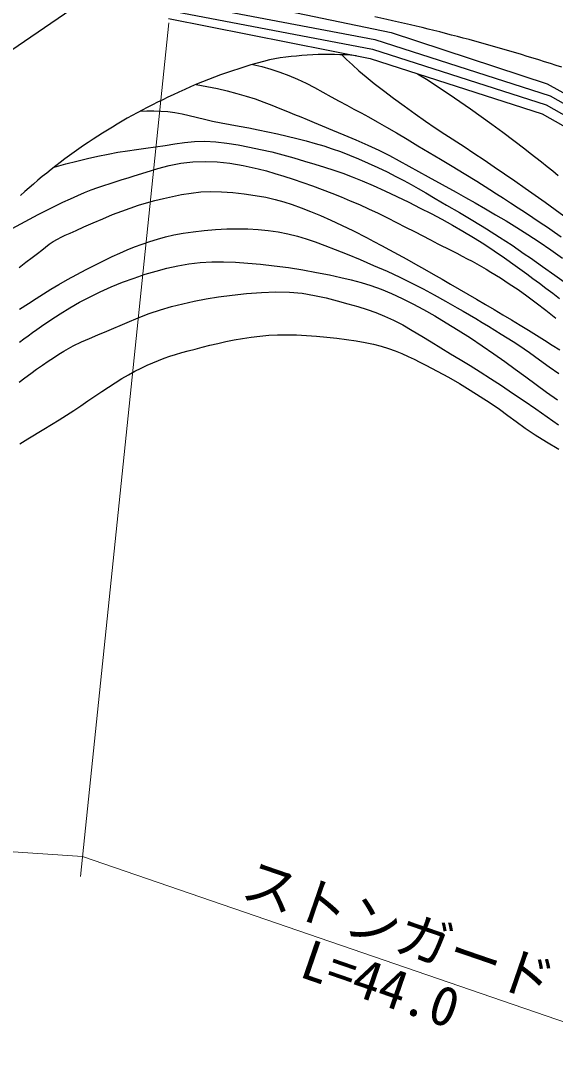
# Model space of a CAD drawing. Units: millimetres, scale not verified. Extents: x 40000 to 680000, y 20000 to 380000.
# Drawn here: x 322041 to 346765, y 265472 to 313124 of the extents above; entities that cross this region are included whole.
import ezdxf
from ezdxf.enums import TextEntityAlignment as Align

# ---------------------------------------------------------------- set-up
doc = ezdxf.new("R2010")
doc.units = ezdxf.units.MM
doc.header["$LTSCALE"] = 1000
doc.linetypes.add('CHAIN', pattern=[18.5, 12, -1.5, 3.5, -1.5])
for name, color, linetype, lineweight in [('M-BGD', 7, 'Continuous', 25), ('M-BMK', 2, 'CHAIN', 13), ('M-STR-HTXT', 7, 'Continuous', 13)]:
    doc.layers.add(name, color=color, linetype=linetype, lineweight=lineweight)
doc.styles.add('ＭＳ ゴシック', font='')
doc.styles.get('ＭＳ ゴシック').set_extended_font_data('MS Gothic')

msp = doc.modelspace()

# ---------------------------------------------------------------- linework, layer by layer
at = {"layer": 'M-BGD'}
msp.add_line((322372, 312285), (322372, 312284), dxfattribs=at)
for points in [[(328864, 314727), (339177, 312581), (346383, 310195), (359413, 303013), (366104, 298194), (369644, 295020)], [(283885, 302982), (283557, 301344), (283838, 299332), (287459, 299138), (296247, 299716), (304128, 301066), (309981, 303817), (325291, 314280)], [(328797, 314073), (338423, 312246), (346517, 309650), (359454, 302339), (365841, 297660), (368859, 295040)], [(328841, 313606), (338312, 311809), (346336, 309235), (359210, 301960), (365560, 297308), (368584, 294683)], [(328871, 313224), (338201, 311372), (346155, 308821), (358965, 301582), (365279, 296956), (368309, 294326)], [(336897, 311544), (337114, 311321), (337378, 311073), (337682, 310805), (338022, 310519), (338393, 310220), (338812, 309895), (339281, 309543), (339776, 309179), (340275, 308821), (340753, 308483), (341208, 308172), (341654, 307876), (342544, 307298), (342999, 306996), (343466, 306683), (343939, 306365), (344416, 306042), (344894, 305715), (345370, 305385), (345836, 305055), (346295, 304725), (346757, 304389), (347730, 303680)], [(332770, 311101), (333193, 310996), (333612, 310873), (334026, 310734), (334435, 310581), (334838, 310416), (335237, 310233), (335630, 310029), (336018, 309816), (336399, 309602), (336772, 309397), (337123, 309211), (337452, 309037), (337781, 308861), (338130, 308670), (338519, 308451), (338953, 308202), (339417, 307929), (339907, 307640), (340413, 307337), (341458, 306712), (341998, 306388), (342554, 306052), (343130, 305698), (343728, 305322), (344040, 305122), (344364, 304913), (344697, 304698), (345037, 304477), (345379, 304252), (345722, 304025), (346061, 303798), (346395, 303571), (346721, 303347), (347034, 303128)], [(340396, 310668), (340878, 310364), (341363, 310049), (341851, 309725), (342342, 309392), (342836, 309049), (343332, 308696), (343832, 308334), (344334, 307962), (344839, 307582), (345347, 307193), (345602, 306995), (345860, 306795), (346119, 306592), (346380, 306387), (346640, 306180), (346900, 305971)], [(330163, 310174), (330658, 310083), (331136, 309983), (331597, 309874), (332043, 309757), (332473, 309634), (332885, 309501), (333281, 309357), (333662, 309208), (334029, 309059), (334386, 308917), (334710, 308790), (335001, 308673), (335290, 308555), (335609, 308422), (335990, 308262), (336455, 308067), (336982, 307847), (337539, 307612), (338093, 307369), (338610, 307129), (339088, 306889), (339547, 306644), (339993, 306395), (340435, 306147), (340877, 305902), (342173, 305195), (342609, 304952), (343061, 304696), (343527, 304427), (344003, 304152), (344490, 303865), (344986, 303562), (345493, 303240), (346015, 302893), (346550, 302524), (347095, 302140)], [(327568, 308939), (327882, 308957), (328198, 308959), (328518, 308944), (328843, 308917), (329174, 308876), (329507, 308819), (329841, 308743), (330537, 308566), (330911, 308481), (331307, 308403), (331722, 308325), (332151, 308246), (332586, 308164), (333021, 308076), (333463, 307983), (333914, 307887), (334367, 307786), (334814, 307679), (335246, 307566), (335658, 307450), (336054, 307331), (336444, 307204), (336837, 307066), (337243, 306911), (337668, 306736), (338108, 306542), (338550, 306337), (338983, 306128), (339395, 305924), (339762, 305734), (340091, 305555), (340419, 305369), (340782, 305158), (341214, 304905), (341737, 304599), (342327, 304253), (342953, 303881), (343583, 303498), (344188, 303116), (344477, 302928), (344763, 302737), (345046, 302544), (345328, 302350), (345609, 302154), (345890, 301956), (346172, 301757), (346739, 301354), (347606, 300741)], [(323599, 306354), (324126, 306499), (324637, 306630), (325133, 306750), (325616, 306857), (326088, 306955), (326542, 307039), (326978, 307109), (327405, 307169), (327832, 307225), (328271, 307283), (328718, 307350), (329167, 307424), (329621, 307491), (330086, 307537), (330564, 307548), (331062, 307519), (331576, 307459), (332099, 307376), (332622, 307278), (333137, 307173), (333649, 307057), (334162, 306925), (334670, 306782), (335168, 306634), (335648, 306487), (336098, 306347), (336521, 306211), (336938, 306068), (337368, 305909), (337832, 305723), (338340, 305504), (338879, 305258), (339433, 304996), (339984, 304726), (340514, 304460), (341021, 304200), (341516, 303939), (342003, 303674), (342489, 303397), (342978, 303103), (343461, 302798), (343933, 302485), (344411, 302156), (344909, 301803), (345442, 301418), (345727, 301210), (346024, 300988), (346330, 300757), (346642, 300519), (346960, 300275)], [(321643, 303510), (322051, 303732), (322456, 303949), (322856, 304159), (323246, 304360), (323626, 304550), (323994, 304728), (324346, 304891), (324681, 305039), (325002, 305173), (325310, 305294), (325607, 305404), (325896, 305506), (326178, 305600), (326457, 305689), (326735, 305775), (327013, 305860), (327294, 305944), (327846, 306116), (328381, 306282), (328911, 306427), (329449, 306537), (330007, 306599), (330572, 306615), (331133, 306594), (331714, 306532), (332337, 306426), (333025, 306272), (333402, 306173), (333801, 306059), (334218, 305930), (334649, 305789), (335089, 305639), (335535, 305479), (335981, 305314), (336424, 305144), (336860, 304971), (337283, 304798), (337704, 304617), (338132, 304422), (338565, 304218), (338997, 304007), (339423, 303793), (339841, 303581), (340246, 303372), (340998, 302983), (341338, 302809), (341936, 302506), (342202, 302370), (342450, 302242), (342685, 302119), (342910, 301999), (343129, 301879), (343345, 301757), (343563, 301632), (343786, 301499), (344223, 301230), (344635, 300963), (345038, 300689), (345447, 300398), (345876, 300080), (346325, 299732), (346784, 299361)], [(321967, 301714), (322289, 301953), (322578, 302169), (322821, 302359), (323018, 302518), (323191, 302657), (323361, 302785), (323549, 302909), (323739, 303020), (323917, 303114), (324107, 303203), (324330, 303302), (324611, 303426), (324969, 303586), (325389, 303772), (325840, 303967), (326294, 304156), (326721, 304321), (327113, 304461), (327491, 304588), (327864, 304704), (328245, 304808), (328644, 304903), (329060, 304993), (329486, 305079), (329923, 305151), (330373, 305203), (330838, 305225), (331331, 305215), (331851, 305178), (332378, 305119), (332892, 305043), (333375, 304955), (333811, 304857), (334212, 304747), (334602, 304620), (335005, 304472), (335444, 304300), (335908, 304109), (336380, 303902), (336879, 303671), (337424, 303404), (338033, 303094), (338369, 302918), (338726, 302727), (339102, 302524), (339491, 302311), (339891, 302090), (340298, 301863), (340708, 301632), (341118, 301400), (341524, 301169), (341922, 300941), (342318, 300713), (342720, 300481), (343125, 300245), (343532, 300007), (343938, 299768), (344341, 299528), (344741, 299288), (345134, 299050), (345519, 298814), (345894, 298581), (346259, 298352), (346617, 298124), (346969, 297899)], [(321987, 299784), (322398, 300049), (322759, 300284), (323095, 300500), (323434, 300710), (323803, 300928), (324212, 301157), (324642, 301391), (325079, 301620), (325507, 301838), (325910, 302037), (326280, 302215), (326628, 302377), (326965, 302526), (327304, 302663), (327657, 302792), (328016, 302913), (328373, 303024), (328740, 303125), (329128, 303214), (329549, 303291), (330017, 303360), (330523, 303419), (331047, 303466), (331570, 303497), (332072, 303506), (332553, 303496), (333025, 303468), (333490, 303422), (333948, 303356), (334401, 303271), (334835, 303165), (335247, 303042), (335661, 302897), (336099, 302732), (336585, 302543), (337136, 302324), (337738, 302076), (338363, 301809), (338983, 301534), (339572, 301260), (340122, 300991), (340649, 300720), (341168, 300441), (341690, 300152), (342227, 299846), (342506, 299685), (342793, 299518), (343084, 299346), (343378, 299171), (343672, 298993), (343964, 298814), (344253, 298635), (344534, 298458), (344807, 298284), (345069, 298113), (345566, 297780), (346036, 297450), (346485, 297125), (346918, 296805)], [(321991, 298254), (322192, 298407), (322390, 298556), (322590, 298702), (322795, 298848), (323009, 298996), (323445, 299289), (323876, 299571), (324311, 299842), (324757, 300101), (325224, 300347), (325717, 300585), (326231, 300814), (326757, 301029), (327284, 301225), (327803, 301398), (328309, 301548), (328808, 301680), (329308, 301791), (329816, 301878), (330340, 301938), (330876, 301970), (331421, 301974), (331978, 301955), (332548, 301917), (333136, 301865), (333761, 301795), (334419, 301704), (335084, 301598), (335726, 301483), (336318, 301366), (336846, 301255), (337328, 301144), (337785, 301023), (338239, 300882), (338709, 300711), (339195, 300509), (339681, 300283), (340172, 300034), (340671, 299763), (341184, 299474), (341719, 299158), (342273, 298814), (342833, 298453), (343386, 298087), (343919, 297727), (344425, 297373), (344913, 297017), (345393, 296660), (345873, 296303), (346362, 295949), (346865, 295594)], [(321967, 296412), (322240, 296618), (322512, 296818), (322782, 297011), (323048, 297197), (323308, 297375), (323562, 297542), (323807, 297699), (324043, 297844), (324473, 298087), (324859, 298276), (325229, 298436), (325610, 298591), (326029, 298764), (326973, 299173), (327474, 299381), (327986, 299578), (328503, 299752), (329018, 299903), (329537, 300039), (330067, 300160), (330617, 300265), (331196, 300355), (331823, 300435), (332492, 300506), (333174, 300559), (333843, 300584), (334471, 300573), (335058, 300517), (335622, 300422), (336163, 300301), (336681, 300167), (337175, 300033), (337633, 299903), (338058, 299770), (338464, 299625), (338868, 299462), (339285, 299274), (339715, 299053), (340148, 298806), (340584, 298541), (341024, 298267), (341469, 297995), (341916, 297726), (342364, 297456), (342819, 297179), (343284, 296889), (343767, 296581), (344269, 296250), (344789, 295901), (345320, 295540), (345855, 295171), (346387, 294803), (346651, 294618), (346914, 294432)], [(322012, 293565), (322380, 293790), (323109, 294235), (323467, 294454), (323819, 294671), (324162, 294885), (324498, 295101), (324829, 295320), (325156, 295540), (325478, 295759), (325796, 295974), (326110, 296183), (326420, 296384), (326726, 296574), (327029, 296751), (327328, 296913), (327616, 297058), (327891, 297189), (328156, 297307), (328416, 297414), (328675, 297513), (328937, 297605), (329206, 297692), (329488, 297776), (329786, 297859), (330104, 297942), (330441, 298028), (330791, 298115), (331154, 298201), (331528, 298284), (331911, 298361), (332302, 298432), (332701, 298493), (333105, 298542), (333513, 298578), (333925, 298597), (334350, 298601), (334795, 298593), (335256, 298572), (335724, 298540), (336194, 298498), (336660, 298446), (337115, 298386), (337553, 298317), (337968, 298242), (338354, 298161), (338711, 298070), (339046, 297966), (339363, 297853), (339664, 297730), (339952, 297601), (340230, 297467), (340501, 297329), (340768, 297189), (341034, 297050), (341302, 296913), (341829, 296634), (342335, 296342), (342822, 296044), (343293, 295743), (343750, 295447), (344177, 295157), (344570, 294872), (344958, 294584), (345367, 294289), (345825, 293981), (346350, 293656), (346924, 293320)]]:
    msp.add_lwpolyline(points, dxfattribs=at)
for centre, radius, start, end in [((319964, 227783), 87487, 71.9525, 77.82161), ((339901, 286911), 25220, 104.5837, 115.3825), ((336244, 296366), 15192, 85.071, 100.2097), ((340676, 284470), 27759, 114.6684, 132.1689)]:
    msp.add_arc(centre, radius, start, end, dxfattribs=at)
at = {"layer": 'M-BMK'}
msp.add_arc((324116, 245183), 72334, 61.40059, 74.86449, dxfattribs=at)
at = {"layer": 'M-STR-HTXT'}
for p, q in [((324812, 273556), (328900, 313025)), ((308566, 275584), (324908, 274485)), ((324908, 274485), (351086, 265472))]:
    msp.add_line(p, q, dxfattribs=at)

# ---------------------------------------------------------------- texts
at = {"layer": 'M-STR-HTXT', "style": 'ＭＳ ゴシック'}
for s, p in [('ストンガード', (339056, 269666)), ('L=44.0', (338210, 267208))]:
    msp.add_text(s, height=1833, rotation=341.001, dxfattribs=at).set_placement(p, align=Align.BOTTOM_CENTER)

doc.saveas('drawing.dxf')
